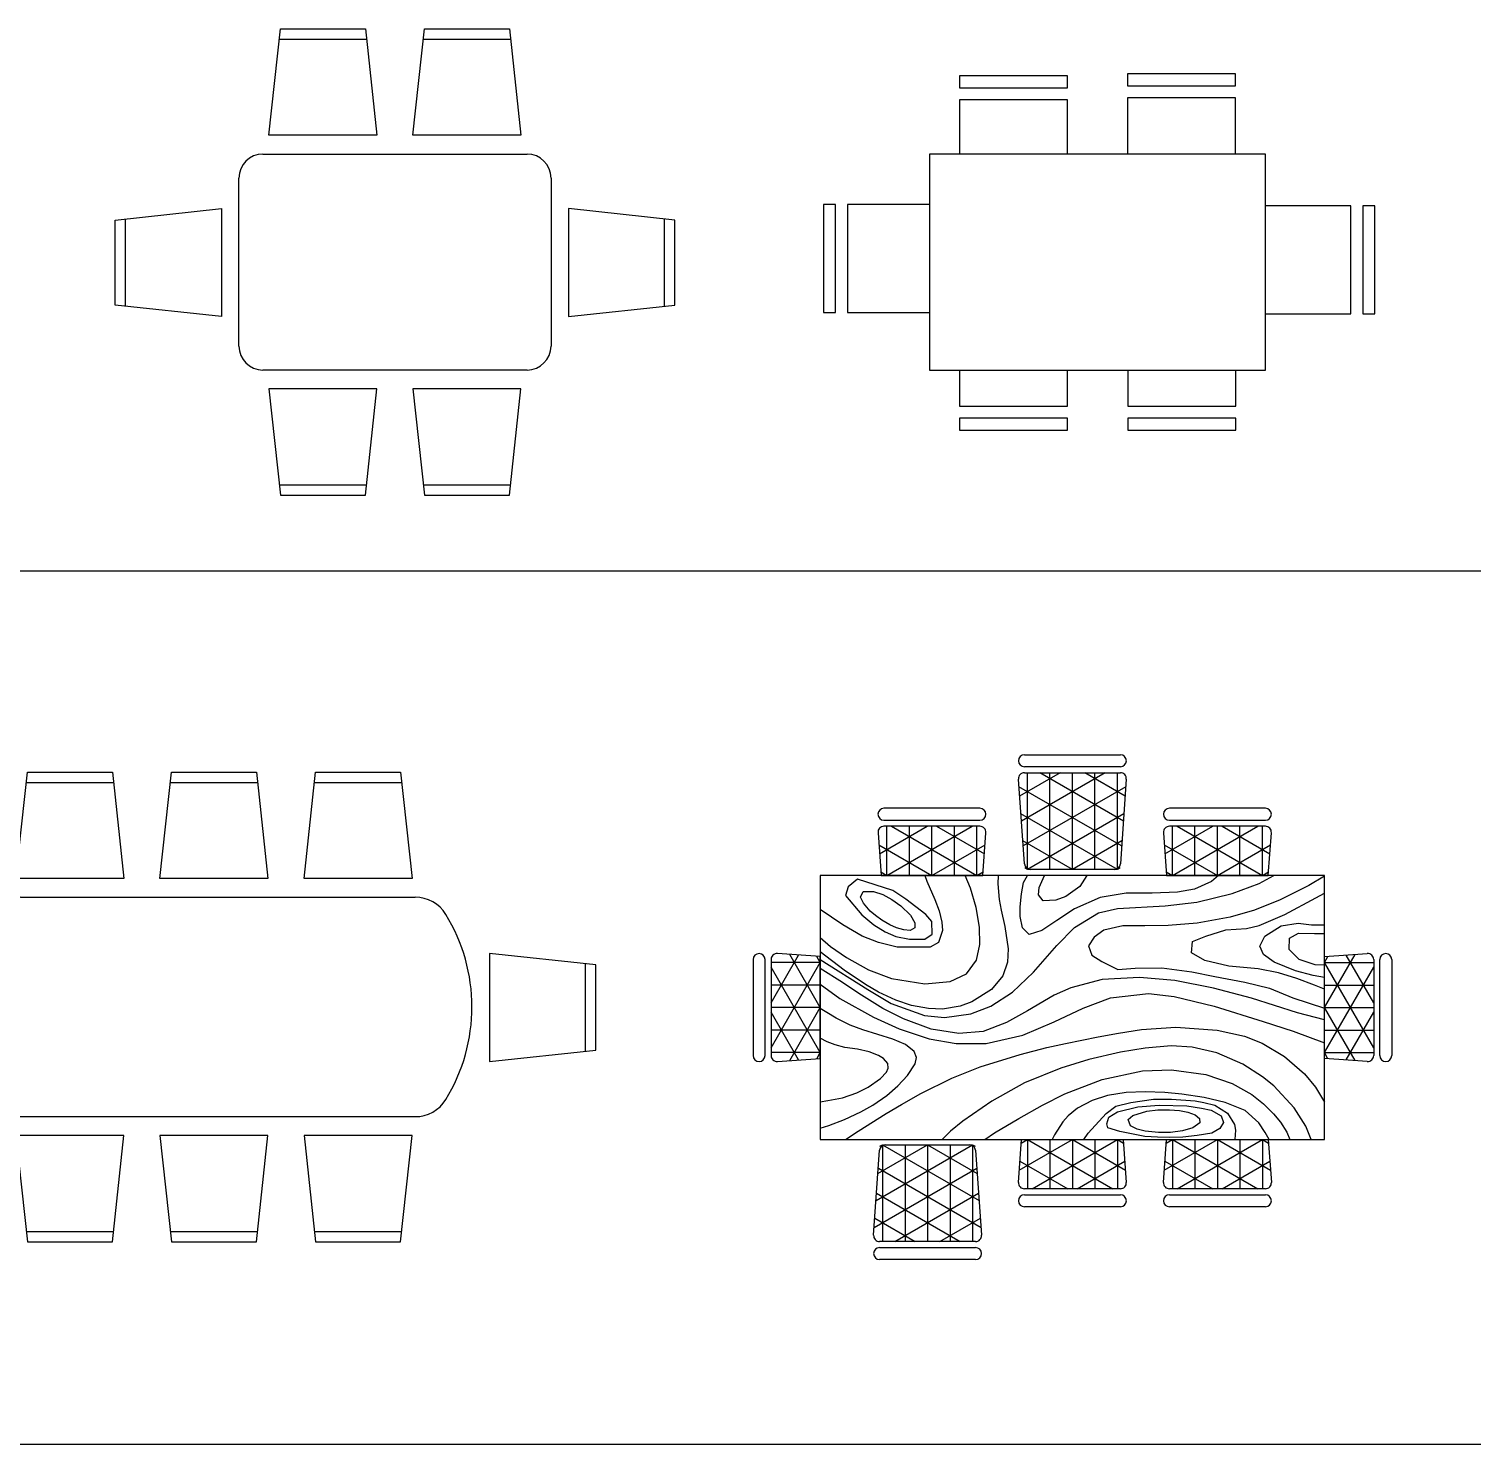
# Model space of a CAD drawing. Header units: inches. Extents: x 38074 to 101214, y 18833 to 57379.
# Drawn here: x 59693 to 65706, y 31548 to 37444 of the extents above; entities that cross this region are included whole.
import ezdxf

# ---------------------------------------------------------------- set-up
doc = ezdxf.new("R2010")
doc.units = ezdxf.units.IN
doc.layers.add('www.cad-blocks.net', color=7, linetype='Continuous')

# ---------------------------------------------------------------- blocks, each defined once
blk = doc.blocks.new('A$C6D1B16CF')
for p, q in [((0.6411, 1.5), (0.6886, 1.9429)), ((0.6886, 1.9429), (1.0435, 1.9429)), ((1.0435, 1.9429), (1.091, 1.5)), ((1.2411, 1.5), (1.2886, 1.9429)), ((1.2886, 1.9429), (1.6435, 1.9429)), ((1.6435, 1.9429), (1.691, 1.5)), ((0.684, 1.9), (1.0481, 1.9)), ((1.284, 1.9), (1.6481, 1.9)), ((1.091, 1.5), (0.6411, 1.5)), ((1.691, 1.5), (1.2411, 1.5)), ((0.6161, 1.4214), (1.7161, 1.4214)), ((0.5161, 0.6214), (0.5161, 1.3214)), ((1.8161, 1.3214), (1.8161, 0.6214)), ((0, 1.1464), (0.4429, 1.1939)), ((0, 0.7916), (0, 1.1464)), ((0.0429, 0.787), (0.0429, 1.151)), ((0.4429, 1.1939), (0.4429, 0.744)), ((2.3321, 1.1464), (1.8892, 1.1939)), ((1.8892, 1.1939), (1.8892, 0.744)), ((2.2892, 0.787), (2.2892, 1.151)), ((2.3321, 0.7916), (2.3321, 1.1464)), ((0.4429, 0.744), (0, 0.7916)), ((1.8892, 0.744), (2.3321, 0.7916)), ((1.7161, 0.5214), (0.6161, 0.5214)), ((1.091, 0.4429), (0.6411, 0.4429)), ((0.6411, 0.4429), (0.6886, 0)), ((1.0435, 0), (1.091, 0.4429)), ((1.691, 0.4429), (1.2411, 0.4429)), ((1.2411, 0.4429), (1.2886, 0)), ((1.6435, 0), (1.691, 0.4429)), ((0.684, 0.0429), (1.0481, 0.0429)), ((0.6886, 0), (1.0435, 0)), ((1.284, 0.0429), (1.6481, 0.0429)), ((1.2886, 0), (1.6435, 0))]:
    blk.add_line(p, q)
for centre, start, end in [((0.6161, 1.3214), 90, 180), ((1.7161, 1.3214), 0, 90), ((0.6161, 0.6214), 180, 270), ((1.7161, 0.6214), 270, 0)]:
    blk.add_arc(centre, 0.1, start, end)
blk = doc.blocks.new('A$C6F2E0C66')
for p, q in [((0.5675, 1.4758), (0.5675, 1.4258)), ((1.0175, 1.4758), (0.5675, 1.4758)), ((1.0175, 1.4258), (1.0175, 1.4758)), ((1.2673, 1.4847), (1.2673, 1.4347)), ((1.7173, 1.4847), (1.2673, 1.4847)), ((1.7173, 1.4347), (1.7173, 1.4847)), ((0.5675, 1.4258), (1.0175, 1.4258)), ((1.2673, 1.4347), (1.7173, 1.4347)), ((1.2673, 1.3847), (1.2673, 1.15)), ((1.7173, 1.3847), (1.2673, 1.3847)), ((1.7173, 1.15), (1.7173, 1.3847)), ((0.5675, 1.3758), (0.5675, 1.15)), ((1.0175, 1.3758), (0.5675, 1.3758)), ((1.0175, 1.15), (1.0175, 1.3758)), ((0.4423, 1.15), (0.4423, 0.25)), ((1.8423, 1.15), (0.4423, 1.15)), ((1.8423, 0.25), (1.8423, 1.15)), ((0, 0.9395), (0, 0.4895)), ((0.05, 0.9395), (0, 0.9395)), ((0.05, 0.4895), (0.05, 0.9395)), ((0.4423, 0.9395), (0.1, 0.9395)), ((0.1, 0.9395), (0.1, 0.4895)), ((2.197, 0.9346), (1.8423, 0.9346)), ((2.197, 0.4846), (2.197, 0.9346)), ((2.247, 0.9346), (2.247, 0.4846)), ((2.297, 0.9346), (2.247, 0.9346)), ((2.297, 0.4846), (2.297, 0.9346)), ((0, 0.4895), (0.05, 0.4895)), ((0.1, 0.4895), (0.4423, 0.4895)), ((1.8423, 0.4846), (2.197, 0.4846)), ((2.247, 0.4846), (2.297, 0.4846)), ((0.4423, 0.25), (1.8423, 0.25)), ((0.5675, 0.25), (0.5675, 0.1)), ((1.0175, 0.1), (1.0175, 0.25)), ((1.2678, 0.25), (1.2678, 0.1)), ((1.7178, 0.1), (1.7178, 0.25)), ((0.5675, 0.1), (1.0175, 0.1)), ((1.2678, 0.1), (1.7178, 0.1)), ((0.5675, 0.05), (0.5675, 0)), ((1.0175, 0.05), (0.5675, 0.05)), ((0.5675, 0), (1.0175, 0)), ((1.0175, 0), (1.0175, 0.05)), ((1.2678, 0.05), (1.2678, 0)), ((1.7178, 0.05), (1.2678, 0.05)), ((1.2678, 0), (1.7178, 0)), ((1.7178, 0), (1.7178, 0.05))]:
    blk.add_line(p, q)
blk = doc.blocks.new('A$C405465A0')
for p, q in [((1.1305, 2.1034), (1.5301, 2.1034)), ((1.5301, 2.0534), (1.1305, 2.0534)), ((1.1304, 1.6481), (1.1055, 2.0017)), ((1.279, 2.0284), (1.1105, 1.9312)), ((1.4665, 2.0284), (1.1178, 1.8271)), ((1.1305, 2.0284), (1.5301, 2.0284)), ((1.1428, 1.625), (1.1428, 2.0284)), ((1.5427, 1.8271), (1.1941, 2.0284)), ((1.2365, 1.625), (1.2365, 2.0284)), ((1.3303, 1.625), (1.3303, 2.0284)), ((1.5501, 1.9312), (1.3816, 2.0284)), ((1.424, 1.625), (1.424, 2.0284)), ((1.5178, 1.625), (1.5178, 2.0284)), ((1.555, 2.0017), (1.5301, 1.6481)), ((1.5354, 1.7231), (1.1078, 1.97)), ((1.5528, 1.97), (1.1252, 1.7231)), ((0.9452, 1.8803), (0.5455, 1.8803)), ((2.1342, 1.8803), (1.7345, 1.8803)), ((0.5268, 1.6904), (0.7259, 1.8053)), ((0.5455, 1.8303), (0.9452, 1.8303)), ((0.9452, 1.8053), (0.5455, 1.8053)), ((0.5578, 1.6), (0.5578, 1.8053)), ((0.5578, 1.6), (0.9134, 1.8053)), ((0.5773, 1.8053), (0.9328, 1.6)), ((0.6516, 1.6), (0.6516, 1.8053)), ((0.7453, 1.6), (0.7453, 1.8053)), ((0.7648, 1.8053), (0.9639, 1.6904)), ((0.8391, 1.6), (0.8391, 1.8053)), ((0.9328, 1.6), (0.9328, 1.8053)), ((1.5178, 1.625), (1.1157, 1.8572)), ((1.5449, 1.8572), (1.1428, 1.625)), ((1.7158, 1.6904), (1.9149, 1.8053)), ((1.7345, 1.8303), (2.1342, 1.8303)), ((2.1342, 1.8053), (1.7345, 1.8053)), ((1.7468, 1.6), (1.7468, 1.8053)), ((1.7468, 1.6), (2.1024, 1.8053)), ((1.7663, 1.8053), (2.1218, 1.6)), ((1.8406, 1.6), (1.8406, 1.8053)), ((1.9343, 1.6), (1.9343, 1.8053)), ((1.9538, 1.8053), (2.1529, 1.6904)), ((2.0281, 1.6), (2.0281, 1.8053)), ((2.1218, 1.6), (2.1218, 1.8053)), ((0.5206, 1.7786), (0.5332, 1.6)), ((0.9575, 1.6), (0.9701, 1.7786)), ((1.3303, 1.625), (1.1237, 1.7443)), ((1.5369, 1.7443), (1.3303, 1.625)), ((1.7096, 1.7786), (1.7222, 1.6)), ((2.1465, 1.6), (2.1591, 1.7786)), ((0.5242, 1.7277), (0.7453, 1.6)), ((0.7453, 1.6), (0.9665, 1.7277)), ((1.7132, 1.7277), (1.9343, 1.6)), ((1.9343, 1.6), (2.1555, 1.7277)), ((1.1428, 1.625), (1.1316, 1.6315)), ((1.5052, 1.625), (1.1554, 1.625)), ((1.529, 1.6315), (1.5178, 1.625)), ((2.3803, 1.6), (0.2803, 1.6)), ((0.2803, 1.6), (0.2803, 0.5)), ((0.4356, 1.5842), (0.3956, 1.553)), ((0.5827, 1.5379), (0.4356, 1.5842)), ((0.5321, 1.6149), (0.5578, 1.6)), ((0.5332, 1.6), (0.9575, 1.6)), ((0.7152, 1.6), (0.7236, 1.5766)), ((0.7236, 1.5766), (0.7578, 1.4998)), ((0.9055, 1.5469), (0.8836, 1.6)), ((0.9328, 1.6), (0.9586, 1.6149)), ((1.0212, 1.6), (1.0194, 1.5656)), ((1.0194, 1.5656), (1.026, 1.5003)), ((1.1178, 1.5243), (1.1269, 1.5706)), ((1.1269, 1.5706), (1.1432, 1.6)), ((1.1922, 1.5507), (1.214, 1.6)), ((1.3907, 1.6), (1.3616, 1.5541)), ((1.7211, 1.6149), (1.7468, 1.6)), ((1.7222, 1.6), (2.1465, 1.6)), ((1.9093, 1.5754), (1.8386, 1.5427)), ((1.9386, 1.6), (1.9093, 1.5754)), ((1.9962, 1.5248), (2.1086, 1.5664)), ((2.1086, 1.5664), (2.17, 1.6)), ((2.1218, 1.6), (2.1476, 1.6149)), ((2.3803, 1.5967), (2.3153, 1.558)), ((2.3803, 0.5), (2.3803, 1.6)), ((0.3956, 1.553), (0.3856, 1.5163)), ((0.3856, 1.5163), (0.4538, 1.4363)), ((0.4482, 1.5094), (0.4582, 1.5336)), ((0.4595, 1.4847), (0.4482, 1.5094)), ((0.4582, 1.5336), (0.5016, 1.5339)), ((0.5016, 1.5339), (0.54, 1.5204)), ((0.54, 1.5204), (0.5786, 1.5)), ((0.6365, 1.5019), (0.5827, 1.5379)), ((0.9296, 1.4669), (0.9055, 1.5469)), ((1.1128, 1.4699), (1.1178, 1.5243)), ((1.1887, 1.5196), (1.1922, 1.5507)), ((1.2089, 1.4946), (1.1887, 1.5196)), ((1.3027, 1.5125), (1.2618, 1.4976)), ((1.3616, 1.5541), (1.3027, 1.5125)), ((1.446, 1.5079), (1.3392, 1.4609)), ((1.5543, 1.5261), (1.446, 1.5079)), ((1.6627, 1.5271), (1.5543, 1.5261)), ((1.7679, 1.5301), (1.6627, 1.5271)), ((1.8386, 1.5427), (1.7679, 1.5301)), ((1.8488, 1.4892), (1.9962, 1.5248)), ((2.3153, 1.558), (2.1962, 1.4994)), ((2.215, 1.4381), (2.3447, 1.5068)), ((2.3447, 1.5068), (2.3803, 1.5269)), ((0.3744, 1.3943), (0.2803, 1.458)), ((0.4876, 1.4521), (0.4595, 1.4847)), ((0.5099, 1.4328), (0.4876, 1.4521)), ((0.5786, 1.5), (0.6151, 1.4744)), ((0.6151, 1.4744), (0.6557, 1.4351)), ((0.7193, 1.4377), (0.6365, 1.5019)), ((0.7578, 1.4998), (0.7752, 1.4525)), ((0.7752, 1.4525), (0.7871, 1.4053)), ((0.9436, 1.385), (0.9296, 1.4669)), ((1.026, 1.5003), (1.0343, 1.4559)), ((1.0343, 1.4559), (1.0488, 1.3883)), ((1.1133, 1.4295), (1.1128, 1.4699)), ((1.2618, 1.4976), (1.2089, 1.4946)), ((1.3392, 1.4609), (1.2655, 1.4131)), ((1.3398, 1.3841), (1.4396, 1.445)), ((1.4396, 1.445), (1.5179, 1.4625)), ((1.5179, 1.4625), (1.717, 1.474)), ((1.717, 1.474), (1.8488, 1.4892)), ((2.0887, 1.4564), (1.9879, 1.4268)), ((2.1962, 1.4994), (2.0887, 1.4564)), ((0.4543, 1.3479), (0.3744, 1.3943)), ((0.4538, 1.4363), (0.5034, 1.394)), ((0.5034, 1.394), (0.551, 1.3648)), ((0.5366, 1.4137), (0.5099, 1.4328)), ((0.5694, 1.3947), (0.5366, 1.4137)), ((0.597, 1.3823), (0.5694, 1.3947)), ((0.6557, 1.4351), (0.6746, 1.4025)), ((0.6746, 1.4025), (0.674, 1.3825)), ((0.7442, 1.4091), (0.7193, 1.4377)), ((0.746, 1.3555), (0.7442, 1.4091)), ((0.7871, 1.4053), (0.7898, 1.3706)), ((0.9447, 1.3133), (0.9436, 1.385)), ((1.0488, 1.3883), (1.0626, 1.2943)), ((1.1222, 1.3821), (1.1133, 1.4295)), ((1.2655, 1.4131), (1.2034, 1.3712)), ((1.2659, 1.3078), (1.3398, 1.3841)), ((1.5407, 1.3902), (1.4616, 1.3726)), ((1.6315, 1.3907), (1.5407, 1.3902)), ((1.7291, 1.3922), (1.6315, 1.3907)), ((1.8502, 1.4019), (1.7291, 1.3922)), ((1.9879, 1.4268), (1.8502, 1.4019)), ((2.0551, 1.3789), (2.1089, 1.3912)), ((2.1089, 1.3912), (2.215, 1.4381)), ((2.1327, 1.3477), (2.1998, 1.3905)), ((2.1998, 1.3905), (2.271, 1.4021)), ((2.271, 1.4021), (2.3264, 1.3943)), ((2.3264, 1.3943), (2.3803, 1.3943)), ((0.2803, 1.3424), (0.3226, 1.3046)), ((0.523, 1.3203), (0.4543, 1.3479)), ((0.551, 1.3648), (0.5952, 1.3458)), ((0.5952, 1.3458), (0.6524, 1.335)), ((0.6281, 1.3731), (0.597, 1.3823)), ((0.654, 1.3714), (0.6281, 1.3731)), ((0.6524, 1.335), (0.7159, 1.3352)), ((0.674, 1.3825), (0.654, 1.3714)), ((0.7159, 1.3352), (0.746, 1.3555)), ((0.7898, 1.3706), (0.7722, 1.3216)), ((1.1508, 1.3537), (1.1222, 1.3821)), ((1.2034, 1.3712), (1.1508, 1.3537)), ((1.4211, 1.3426), (1.398, 1.3071)), ((1.4616, 1.3726), (1.4211, 1.3426)), ((1.8267, 1.2783), (1.8309, 1.3257)), ((1.8309, 1.3257), (1.8869, 1.3472)), ((1.8869, 1.3472), (1.9689, 1.3731)), ((1.9689, 1.3731), (2.0551, 1.3789)), ((2.1112, 1.3052), (2.1327, 1.3477)), ((2.2336, 1.2914), (2.2346, 1.3391)), ((2.2346, 1.3391), (2.2726, 1.3593)), ((2.2726, 1.3593), (2.339, 1.3581)), ((2.339, 1.3581), (2.3803, 1.3581)), ((0.075, 1.0695), (0.19, 1.2686)), ((0.2803, 1.2622), (0.1018, 1.2748)), ((0.2803, 1.05), (0.1526, 1.2712)), ((0.2803, 1.2375), (0.2654, 1.2633)), ((0.3797, 1.2052), (0.2803, 1.2816)), ((0.3226, 1.3046), (0.3891, 1.2586)), ((0.6007, 1.301), (0.523, 1.3203)), ((0.6623, 1.3018), (0.6007, 1.301)), ((0.7385, 1.3018), (0.6623, 1.3018)), ((0.7722, 1.3216), (0.7385, 1.3018)), ((0.9305, 1.2479), (0.9447, 1.3133)), ((1.0626, 1.2943), (1.06, 1.2384)), ((1.1689, 1.1968), (1.2659, 1.3078)), ((1.398, 1.3071), (1.412, 1.2681)), ((1.412, 1.2681), (1.4535, 1.2416)), ((1.8814, 1.2462), (1.8267, 1.2783)), ((2.1264, 1.2714), (2.1112, 1.3052)), ((2.171, 1.2386), (2.1264, 1.2714)), ((2.2746, 1.2504), (2.2336, 1.2914)), ((2.3803, 1.2622), (2.5588, 1.2748)), ((2.3803, 1.05), (2.508, 1.2712)), ((2.3803, 1.2375), (2.3951, 1.2633)), ((2.5856, 1.0695), (2.4706, 1.2686)), ((0, 1.2499), (0, 0.8502)), ((0.05, 0.8502), (0.05, 1.2499)), ((0.075, 1.2499), (0.075, 0.8502)), ((0.2803, 1.2375), (0.075, 1.2375)), ((0.075, 0.882), (0.2803, 1.2375)), ((0.2803, 0.8625), (0.075, 1.2181)), ((0.2803, 0.8379), (0.2803, 1.2622)), ((0.2803, 1.2498), (0.478, 1.1251)), ((0.3728, 1.1548), (0.2803, 1.2123)), ((0.4682, 1.1454), (0.3797, 1.2052)), ((0.3891, 1.2586), (0.4808, 1.2074)), ((0.4808, 1.2074), (0.5771, 1.1712)), ((0.8894, 1.1911), (0.9305, 1.2479)), ((1.06, 1.2384), (1.0402, 1.1815)), ((1.4535, 1.2416), (1.5203, 1.2085)), ((1.5203, 1.2085), (1.5912, 1.2143)), ((1.5912, 1.2143), (1.7027, 1.2151)), ((1.7027, 1.2151), (1.8282, 1.1987)), ((1.9819, 1.2225), (1.8814, 1.2462)), ((2.1048, 1.2108), (1.9819, 1.2225)), ((2.1888, 1.194), (2.1048, 1.2108)), ((2.2593, 1.2028), (2.171, 1.2386)), ((2.3339, 1.1841), (2.2593, 1.2028)), ((2.3417, 1.2285), (2.2746, 1.2504)), ((2.3803, 1.226), (2.3417, 1.2285)), ((2.3803, 0.8379), (2.3803, 1.2622)), ((2.3803, 1.2375), (2.5856, 1.2375)), ((2.5856, 0.882), (2.3803, 1.2375)), ((2.3803, 0.8625), (2.5856, 1.2181)), ((2.5856, 1.2499), (2.5856, 0.8502)), ((2.6106, 0.8502), (2.6106, 1.2499)), ((2.6606, 1.2499), (2.6606, 0.8502)), ((0.2803, 1.1438), (0.075, 1.1438)), ((0.2803, 1.1471), (0.3609, 1.0879)), ((0.4405, 1.1078), (0.3728, 1.1548)), ((0.5225, 1.114), (0.4682, 1.1454)), ((0.5771, 1.1712), (0.7161, 1.1491)), ((0.7161, 1.1491), (0.8213, 1.159)), ((0.8213, 1.159), (0.8894, 1.1911)), ((1.0402, 1.1815), (0.9932, 1.1252)), ((1.0809, 1.1136), (1.1689, 1.1968)), ((1.4537, 1.1662), (1.3237, 1.1316)), ((1.6097, 1.1755), (1.4537, 1.1662)), ((1.757, 1.1624), (1.6097, 1.1755)), ((1.9184, 1.131), (1.757, 1.1624)), ((1.8282, 1.1987), (1.9236, 1.1792)), ((1.9236, 1.1792), (2.049, 1.1552)), ((2.049, 1.1552), (2.1515, 1.1303)), ((2.2653, 1.1704), (2.1888, 1.194)), ((2.3396, 1.1432), (2.2653, 1.1704)), ((2.3803, 1.1754), (2.3339, 1.1841)), ((2.3803, 1.126), (2.3396, 1.1432)), ((2.3803, 1.1438), (2.5856, 1.1438)), ((0.3609, 1.0879), (0.5015, 1.0099)), ((0.5402, 1.0464), (0.4405, 1.1078)), ((0.478, 1.1251), (0.576, 1.067)), ((0.5954, 1.0801), (0.5225, 1.114)), ((0.9932, 1.1252), (0.9121, 1.0739)), ((0.9908, 1.0561), (1.0809, 1.1136)), ((1.2549, 1.1012), (1.1432, 1.0368)), ((1.3237, 1.1316), (1.2549, 1.1012)), ((1.3755, 1.0479), (1.4887, 1.0901)), ((1.4887, 1.0901), (1.6473, 1.1088)), ((1.6473, 1.1088), (1.7544, 1.0961)), ((1.7544, 1.0961), (1.9207, 1.0564)), ((2.0769, 1.0887), (1.9184, 1.131)), ((2.2686, 1.0282), (2.0769, 1.0887)), ((2.1515, 1.1303), (2.2486, 1.0908)), ((2.2486, 1.0908), (2.3803, 1.048)), ((0.2803, 1.05), (0.075, 1.05)), ((0.19, 0.8315), (0.075, 1.0306)), ((0.1526, 0.8289), (0.2803, 1.05)), ((0.3078, 1.029), (0.2803, 1.0458)), ((0.346, 1.0052), (0.3078, 1.029)), ((0.6261, 1.0028), (0.5402, 1.0464)), ((0.576, 1.067), (0.7146, 1.0163)), ((0.6603, 1.0585), (0.5954, 1.0801)), ((0.7308, 1.0454), (0.6603, 1.0585)), ((0.7897, 1.0439), (0.7308, 1.0454)), ((0.863, 1.056), (0.7897, 1.0439)), ((0.7979, 1.0084), (0.9069, 1.0237)), ((0.9121, 1.0739), (0.863, 1.056)), ((0.9069, 1.0237), (0.9908, 1.0561)), ((1.1432, 1.0368), (1.0559, 0.9876)), ((1.2543, 0.9907), (1.3755, 1.0479)), ((1.9207, 1.0564), (2.1244, 0.9922)), ((2.3803, 0.9983), (2.2686, 1.0282)), ((2.3803, 1.05), (2.5856, 1.05)), ((2.508, 0.8289), (2.3803, 1.05)), ((2.4706, 0.8315), (2.5856, 1.0306)), ((0.4051, 0.9771), (0.346, 1.0052)), ((0.4579, 0.9575), (0.4051, 0.9771)), ((0.5015, 1.0099), (0.6086, 0.961)), ((0.7415, 0.9604), (0.6261, 1.0028)), ((0.7146, 1.0163), (0.7979, 1.0084)), ((1.0559, 0.9876), (0.958, 0.9508)), ((1.1244, 0.9348), (1.2543, 0.9907)), ((1.6187, 0.9581), (1.7607, 0.9676)), ((1.7607, 0.9676), (1.9339, 0.9563)), ((2.1244, 0.9922), (2.2495, 0.9522)), ((0.2803, 0.9563), (0.075, 0.9563)), ((0.309, 0.9074), (0.2803, 0.9224)), ((0.342, 0.8943), (0.309, 0.9074)), ((0.5195, 0.9378), (0.4579, 0.9575)), ((0.5818, 0.918), (0.5195, 0.9378)), ((0.6352, 0.8954), (0.5818, 0.918)), ((0.6086, 0.961), (0.7339, 0.9201)), ((0.7339, 0.9201), (0.8463, 0.9008)), ((0.8579, 0.9417), (0.7415, 0.9604)), ((0.958, 0.9508), (0.8579, 0.9417)), ((0.9714, 0.9002), (1.1244, 0.9348)), ((1.301, 0.9003), (1.4378, 0.9282)), ((1.4378, 0.9282), (1.5224, 0.9439)), ((1.5224, 0.9439), (1.6187, 0.9581)), ((1.9339, 0.9563), (2.0478, 0.9301)), ((2.0478, 0.9301), (2.1209, 0.9013)), ((2.2495, 0.9522), (2.3803, 0.9025)), ((2.3803, 0.9563), (2.5856, 0.9563)), ((0.2803, 0.8625), (0.075, 0.8625)), ((0.2654, 0.8368), (0.2803, 0.8625)), ((0.3823, 0.8837), (0.342, 0.8943)), ((0.4349, 0.876), (0.3823, 0.8837)), ((0.4843, 0.8652), (0.4349, 0.876)), ((0.5229, 0.85), (0.4843, 0.8652)), ((0.5441, 0.8372), (0.5229, 0.85)), ((0.6712, 0.8671), (0.6352, 0.8954)), ((0.6805, 0.8424), (0.6712, 0.8671)), ((0.675, 0.8159), (0.6805, 0.8424)), ((0.8463, 0.9008), (0.9714, 0.9002)), ((0.9468, 0.8025), (1.1125, 0.8545)), ((1.1125, 0.8545), (1.224, 0.8829)), ((1.224, 0.8829), (1.301, 0.9003)), ((1.5313, 0.864), (1.3995, 0.834)), ((1.6341, 0.8806), (1.5313, 0.864)), ((1.7415, 0.8904), (1.6341, 0.8806)), ((1.8296, 0.8853), (1.7415, 0.8904)), ((1.9317, 0.8609), (1.8296, 0.8853)), ((2.0406, 0.8138), (1.9317, 0.8609)), ((2.1209, 0.9013), (2.214, 0.8459)), ((2.214, 0.8459), (2.297, 0.7736)), ((2.3803, 0.8625), (2.5856, 0.8625)), ((2.3951, 0.8368), (2.3803, 0.8625)), ((0.1018, 0.8253), (0.2803, 0.8379)), ((0.5622, 0.8164), (0.5441, 0.8372)), ((0.5562, 0.7809), (0.5634, 0.7968)), ((0.5634, 0.7968), (0.5622, 0.8164)), ((0.6434, 0.7666), (0.675, 0.8159)), ((0.8288, 0.7556), (0.9468, 0.8025)), ((1.2818, 0.7979), (1.131, 0.7357)), ((1.3995, 0.834), (1.2818, 0.7979)), ((1.4547, 0.7504), (1.6229, 0.7863)), ((1.6229, 0.7863), (1.7436, 0.7907)), ((1.7436, 0.7907), (1.8858, 0.7711)), ((2.1229, 0.7618), (2.0406, 0.8138)), ((2.5588, 0.8253), (2.3803, 0.8379)), ((0.4801, 0.7185), (0.5313, 0.7537)), ((0.5313, 0.7537), (0.5562, 0.7809)), ((0.5568, 0.6828), (0.603, 0.7231)), ((0.603, 0.7231), (0.6434, 0.7666)), ((0.6995, 0.6921), (0.8288, 0.7556)), ((1.131, 0.7357), (0.9946, 0.6604)), ((1.2995, 0.6899), (1.4547, 0.7504)), ((1.8858, 0.7711), (1.9957, 0.7333)), ((1.9957, 0.7333), (2.0772, 0.6873)), ((2.1698, 0.724), (2.1229, 0.7618)), ((2.2541, 0.6328), (2.1698, 0.724)), ((2.297, 0.7736), (2.3432, 0.7176)), ((0.2803, 0.6573), (0.312, 0.6622)), ((0.312, 0.6622), (0.3723, 0.6742)), ((0.3723, 0.6742), (0.4317, 0.6944)), ((0.4317, 0.6944), (0.4801, 0.7185)), ((0.499, 0.6426), (0.5568, 0.6828)), ((0.6181, 0.6464), (0.6995, 0.6921)), ((1.2062, 0.6433), (1.2995, 0.6899)), ((1.4124, 0.6631), (1.3518, 0.6302)), ((1.4772, 0.6838), (1.4124, 0.6631)), ((1.554, 0.696), (1.4772, 0.6838)), ((1.6333, 0.6993), (1.554, 0.696)), ((1.5744, 0.6543), (1.6677, 0.668)), ((1.7153, 0.696), (1.6333, 0.6993)), ((1.6677, 0.668), (1.7434, 0.6684)), ((1.7865, 0.6892), (1.7153, 0.696)), ((1.7434, 0.6684), (1.8417, 0.6617)), ((1.8794, 0.6748), (1.7865, 0.6892)), ((1.8417, 0.6617), (1.8785, 0.6547)), ((1.9674, 0.6548), (1.8794, 0.6748)), ((2.0772, 0.6873), (2.1261, 0.6491)), ((2.3432, 0.7176), (2.3803, 0.6555)), ((0.3813, 0.5837), (0.4497, 0.615)), ((0.4385, 0.5349), (0.5546, 0.6082)), ((0.4497, 0.615), (0.499, 0.6426)), ((0.5546, 0.6082), (0.6181, 0.6464)), ((0.9946, 0.6604), (0.8746, 0.5766)), ((1.1078, 0.5882), (1.2062, 0.6433)), ((1.3518, 0.6302), (1.3133, 0.5983)), ((1.3959, 0.5264), (1.4712, 0.6079)), ((1.4712, 0.6079), (1.5115, 0.6388)), ((1.4828, 0.5927), (1.5188, 0.6159)), ((1.5115, 0.6388), (1.5744, 0.6543)), ((1.5188, 0.6159), (1.6031, 0.6361)), ((1.5815, 0.6002), (1.641, 0.6183)), ((1.6031, 0.6361), (1.6918, 0.6436)), ((1.641, 0.6183), (1.6861, 0.6235)), ((1.6861, 0.6235), (1.7353, 0.624)), ((1.6918, 0.6436), (1.8075, 0.6404)), ((1.7353, 0.624), (1.7765, 0.6204)), ((1.7765, 0.6204), (1.811, 0.6136)), ((1.8075, 0.6404), (1.8682, 0.6312)), ((1.811, 0.6136), (1.8414, 0.6025)), ((1.8414, 0.6025), (1.8603, 0.5873)), ((1.8682, 0.6312), (1.909, 0.622)), ((1.8785, 0.6547), (1.9243, 0.6434)), ((1.909, 0.622), (1.9497, 0.5991)), ((1.9243, 0.6434), (1.9761, 0.6102)), ((2.0494, 0.621), (1.9674, 0.6548)), ((1.9761, 0.6102), (2.006, 0.5625)), ((2.1071, 0.5697), (2.0494, 0.621)), ((2.1261, 0.6491), (2.1688, 0.6067)), ((2.1688, 0.6067), (2.197, 0.5721)), ((2.3022, 0.5551), (2.2541, 0.6328)), ((0.2803, 0.5477), (0.3159, 0.5583)), ((0.3159, 0.5583), (0.3813, 0.5837)), ((0.8746, 0.5766), (0.8225, 0.5348)), ((1.0064, 0.5273), (1.1078, 0.5882)), ((1.2908, 0.5736), (1.2556, 0.52)), ((1.3133, 0.5983), (1.2908, 0.5736)), ((1.4736, 0.5658), (1.4828, 0.5927)), ((1.4775, 0.5489), (1.4736, 0.5658)), ((1.5273, 0.534), (1.4775, 0.5489)), ((1.5621, 0.583), (1.5815, 0.6002)), ((1.572, 0.557), (1.5621, 0.583)), ((1.5997, 0.5436), (1.572, 0.557)), ((1.6329, 0.5353), (1.5997, 0.5436)), ((1.8321, 0.5488), (1.7888, 0.5363)), ((1.8611, 0.5702), (1.8321, 0.5488)), ((1.8603, 0.5873), (1.8611, 0.5702)), ((1.9448, 0.5456), (1.9108, 0.5271)), ((1.9595, 0.5705), (1.9448, 0.5456)), ((1.9497, 0.5991), (1.9595, 0.5705)), ((2.006, 0.5625), (2.0103, 0.5395)), ((2.1338, 0.529), (2.1071, 0.5697)), ((2.197, 0.5721), (2.2242, 0.5314)), ((2.3248, 0.5), (2.3022, 0.5551)), ((0.2803, 0.5), (2.3803, 0.5)), ((0.3857, 0.5), (0.4385, 0.5349)), ((0.8225, 0.5348), (0.7878, 0.5)), ((0.9657, 0.5), (1.0064, 0.5273)), ((1.1055, 0.3215), (1.1181, 0.5)), ((1.1091, 0.3724), (1.3303, 0.5)), ((1.1171, 0.4852), (1.1428, 0.5)), ((1.1181, 0.5), (1.5425, 0.5)), ((1.1428, 0.5), (1.1428, 0.2948)), ((1.1428, 0.5), (1.4984, 0.2948)), ((1.1622, 0.2948), (1.5178, 0.5)), ((1.2365, 0.5), (1.2365, 0.2948)), ((1.2556, 0.52), (1.2455, 0.5)), ((1.3303, 0.5), (1.3303, 0.2948)), ((1.3303, 0.5), (1.5515, 0.3724)), ((1.3784, 0.5), (1.3959, 0.5264)), ((1.424, 0.5), (1.424, 0.2948)), ((1.5178, 0.5), (1.5178, 0.2948)), ((1.5178, 0.5), (1.5435, 0.4852)), ((1.6327, 0.513), (1.5273, 0.534)), ((1.5425, 0.5), (1.555, 0.3215)), ((1.685, 0.5094), (1.6327, 0.513)), ((1.6895, 0.5294), (1.6329, 0.5353)), ((1.7331, 0.5091), (1.685, 0.5094)), ((1.7388, 0.53), (1.6895, 0.5294)), ((1.7096, 0.3215), (1.7222, 0.5)), ((1.7132, 0.3724), (1.9343, 0.5)), ((1.7211, 0.4852), (1.7468, 0.5)), ((1.7222, 0.5), (2.1465, 0.5)), ((1.7906, 0.5103), (1.7331, 0.5091)), ((1.7888, 0.5363), (1.7388, 0.53)), ((1.7468, 0.5), (1.7468, 0.2948)), ((1.7468, 0.5), (2.1024, 0.2948)), ((1.7663, 0.2948), (2.1218, 0.5)), ((1.8503, 0.5169), (1.7906, 0.5103)), ((1.8406, 0.5), (1.8406, 0.2948)), ((1.9108, 0.5271), (1.8503, 0.5169)), ((1.9343, 0.5), (1.9343, 0.2948)), ((1.9343, 0.5), (2.1555, 0.3724)), ((2.0103, 0.5395), (2.0069, 0.5)), ((2.0281, 0.5), (2.0281, 0.2948)), ((2.1218, 0.5), (2.1218, 0.2948)), ((2.1218, 0.5), (2.1476, 0.4852)), ((2.1506, 0.5), (2.1338, 0.529)), ((2.1465, 0.5), (2.1591, 0.3215)), ((2.2242, 0.5314), (2.2363, 0.5)), ((0.5024, 0.1018), (0.5273, 0.4553)), ((0.5126, 0.2463), (0.9147, 0.4784)), ((0.5205, 0.3591), (0.7272, 0.4784)), ((0.5285, 0.4719), (0.5397, 0.4784)), ((0.5397, 0.4784), (0.5397, 0.075)), ((0.5397, 0.4784), (0.9417, 0.2463)), ((0.5522, 0.4784), (0.9021, 0.4784)), ((0.6334, 0.4784), (0.6334, 0.075)), ((0.7272, 0.4784), (0.7272, 0.075)), ((0.7272, 0.4784), (0.9338, 0.3591)), ((0.8209, 0.4784), (0.8209, 0.075)), ((0.9147, 0.4784), (0.9147, 0.075)), ((0.9147, 0.4784), (0.9258, 0.4719)), ((0.927, 0.4553), (0.9519, 0.1018)), ((0.5046, 0.1334), (0.9323, 0.3803)), ((0.522, 0.3803), (0.9497, 0.1334)), ((1.1118, 0.4097), (1.3109, 0.2948)), ((1.3497, 0.2948), (1.5488, 0.4097)), ((1.7158, 0.4097), (1.9149, 0.2948)), ((1.9538, 0.2948), (2.1529, 0.4097)), ((0.5147, 0.2763), (0.8634, 0.075)), ((0.591, 0.075), (0.9396, 0.2763)), ((1.5301, 0.2948), (1.1305, 0.2948)), ((1.1305, 0.2698), (1.5301, 0.2698)), ((2.1342, 0.2948), (1.7345, 0.2948)), ((1.7345, 0.2698), (2.1342, 0.2698)), ((1.5301, 0.2198), (1.1305, 0.2198)), ((2.1342, 0.2198), (1.7345, 0.2198)), ((0.5074, 0.1723), (0.6759, 0.075)), ((0.7785, 0.075), (0.9469, 0.1723)), ((0.927, 0.075), (0.5273, 0.075)), ((0.5273, 0.05), (0.927, 0.05)), ((0.927, 0), (0.5273, 0))]:
    blk.add_line(p, q)
for centre, start, end in [((1.1305, 2.0784), 90, 270), ((1.5301, 2.0784), 270, 90), ((1.1305, 2.0034), 90, 184.02744), ((1.5301, 2.0034), 355.97256, 90), ((0.5455, 1.8553), 90, 270), ((0.9452, 1.8553), 270, 90), ((1.7345, 1.8553), 90, 270), ((2.1342, 1.8553), 270, 90), ((0.5455, 1.7803), 90, 184.02744), ((0.9452, 1.7803), 355.97256, 90), ((1.7345, 1.7803), 90, 184.02744), ((2.1342, 1.7803), 355.97256, 90), ((1.1554, 1.65), 184.39871, 270), ((1.5052, 1.65), 270, 355.60129), ((0.025, 1.2499), 0, 180), ((0.1, 1.2499), 85.97256, 180), ((2.5606, 1.2499), 0, 94.02744), ((2.6356, 1.2499), 0, 180), ((0.025, 0.8502), 180, 0), ((0.1, 0.8502), 180, 274.02744), ((2.5606, 0.8502), 265.97256, 0), ((2.6356, 0.8502), 180, 0), ((0.5522, 0.4534), 90, 175.60129), ((0.9021, 0.4534), 4.39871, 90), ((1.1305, 0.3198), 175.97256, 270), ((1.5301, 0.3198), 270, 4.02744), ((1.7345, 0.3198), 175.97256, 270), ((2.1342, 0.3198), 270, 4.02744), ((1.1305, 0.2448), 90, 270), ((1.5301, 0.2448), 270, 90), ((1.7345, 0.2448), 90, 270), ((2.1342, 0.2448), 270, 90), ((0.5273, 0.1), 175.97256, 270), ((0.927, 0.1), 270, 4.02744), ((0.5273, 0.025), 90, 270), ((0.927, 0.025), 270, 90)]:
    blk.add_arc(centre, 0.025, start, end)
blk = doc.blocks.new('A$C67D70D45')
for p, q in [((0.7345, 1.5141), (0.782, 1.957)), ((0.782, 1.957), (1.1369, 1.957)), ((1.1369, 1.957), (1.1844, 1.5141)), ((1.3345, 1.5141), (1.382, 1.957)), ((1.382, 1.957), (1.7369, 1.957)), ((1.7369, 1.957), (1.7844, 1.5141)), ((1.9345, 1.5141), (1.982, 1.957)), ((1.982, 1.957), (2.3369, 1.957)), ((2.3369, 1.957), (2.3844, 1.5141)), ((0.7774, 1.9141), (1.1415, 1.9141)), ((1.3774, 1.9141), (1.7415, 1.9141)), ((1.9774, 1.9141), (2.3415, 1.9141)), ((1.1844, 1.5141), (0.7345, 1.5141)), ((1.7844, 1.5141), (1.3345, 1.5141)), ((2.3844, 1.5141), (1.9345, 1.5141)), ((0.7529, 1.4356), (2.3973, 1.4356)), ((0, 1.1535), (0.4429, 1.201)), ((0, 0.7986), (0, 1.1535)), ((0.0429, 0.794), (0.0429, 1.1581)), ((0.4429, 1.201), (0.4429, 0.7511)), ((3.1501, 1.1535), (2.7073, 1.201)), ((2.7073, 1.201), (2.7073, 0.7511)), ((3.1073, 0.794), (3.1073, 1.1581)), ((3.1501, 0.7986), (3.1501, 1.1535)), ((0.4429, 0.7511), (0, 0.7986)), ((2.7073, 0.7511), (3.1501, 0.7986)), ((0.7529, 0.5214), (2.3973, 0.5214)), ((1.1844, 0.4429), (0.7345, 0.4429)), ((0.7345, 0.4429), (0.782, 0)), ((1.1369, 0), (1.1844, 0.4429)), ((1.7844, 0.4429), (1.3345, 0.4429)), ((1.3345, 0.4429), (1.382, 0)), ((1.7369, 0), (1.7844, 0.4429)), ((2.3844, 0.4429), (1.9345, 0.4429)), ((1.9345, 0.4429), (1.982, 0)), ((2.3369, 0), (2.3844, 0.4429)), ((0.7774, 0.0429), (1.1415, 0.0429)), ((1.3774, 0.0429), (1.7415, 0.0429)), ((1.9774, 0.0429), (2.3415, 0.0429)), ((0.782, 0), (1.1369, 0)), ((1.382, 0), (1.7369, 0)), ((1.982, 0), (2.3369, 0))]:
    blk.add_line(p, q)
for centre, radius, start, end in [((0.7529, 1.2856), 0.15, 90, 148.42195), ((2.3973, 1.2856), 0.15, 31.57805, 90), ((1.2524, 0.9785), 0.7364, 148.42195, 211.57805), ((1.8977, 0.9785), 0.7364, 328.42195, 31.57805), ((0.7529, 0.6714), 0.15, 211.57805, 270), ((2.3973, 0.6714), 0.15, 270, 328.42195)]:
    blk.add_arc(centre, radius, start, end)
blk = doc.blocks.new('FORMAT')
at = {"color": 155, "true_color": 0x546d8e}
for p, q in [((41802.8, 35185.9), (101214, 35185.9)), ((41802.8, 31547.5), (101214, 31547.5))]:
    blk.add_line(p, q, dxfattribs=at)

msp = doc.modelspace()

# ---------------------------------------------------------------- block references
at = {"xscale": 1000, "yscale": 1000, "zscale": 1000}
for name, p in [('A$C6D1B16CF', (60052.3, 35501.6)), ('A$C6F2E0C66', (63003.1, 35773)), ('A$C405465A0', (62710, 32316.7)), ('A$C67D70D45', (58905, 32390.7))]:
    msp.add_blockref(name, p, dxfattribs=at)
at = {"layer": 'www.cad-blocks.net'}
msp.add_blockref('FORMAT', (0, 0), dxfattribs=at)

doc.saveas('drawing.dxf')
